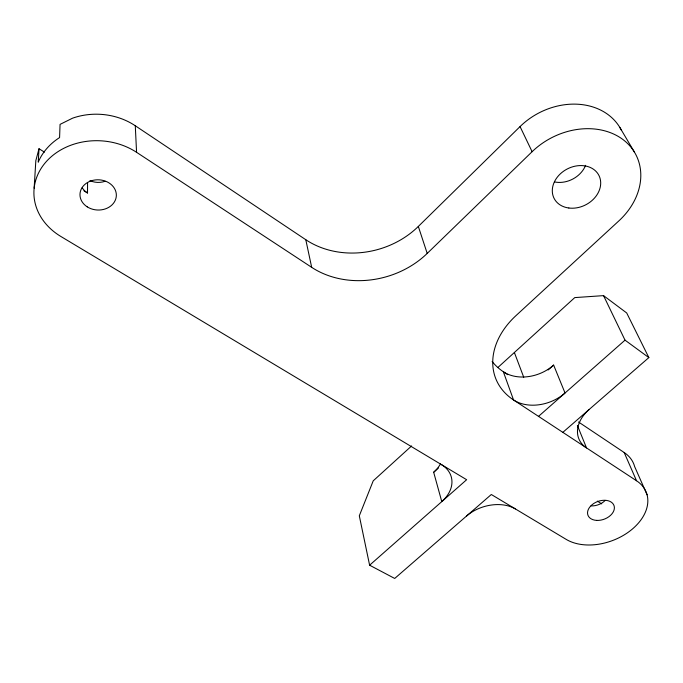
<?xml version="1.0" encoding="UTF-8"?>
<svg xmlns="http://www.w3.org/2000/svg" width="683" height="683" viewBox="0 0 683 683"><rect width="100%" height="100%" fill="white"/><g stroke="black" fill="none" stroke-linecap="round" stroke-linejoin="round"><path stroke-width="1.02" d="M83.932 190.745L87.518 192.99L87.569 182.515M44.421 152.13L39.025 148.723L38.239 162.178C42.466 152.002 50.311 143.447 59.583 137.582L60.061 124.383L72.637 118.15A61.914 52.113 3.5 0 1 135.285 125.757L305.796 239.724A82.515 69.649 -15.5 0 0 418.329 226.44L520.053 126.586A65.372 53.146 -27.9 0 1 621.265 130.001M34.15 188.158L35.832 160.625L39.025 148.723M369.614 565.208L466.643 479.714L60.941 236.523A63.724 52.975 2.6 0 1 46.35 161.521A63.724 52.975 2.6 0 1 136.566 152.309L311.679 267.343A84.829 70.605 -15.6 0 0 427.208 253.419L532.117 151.694A67.165 53.82 -27.4 0 1 624.057 140.399A67.165 53.82 -27.4 0 1 618.883 220.874L515.878 315.725A76.701 57.116 -22.3 0 0 513.548 399.965L636.539 480.764A48.664 32.972 -20.5 0 1 632.04 529.325A48.664 32.972 -20.5 0 1 566.198 539.391L491.316 494.501L394.706 578.458L369.614 565.208L359.309 515.802L373.225 480.832L411.601 445.948M497.881 367.497L574.762 297.6L603.541 295.628L626.704 312.968L648.85 357.602L562.843 432.348M441.312 464.525A36.344 25.894 -15 0 1 441.781 501.612L433.671 472.269L438.358 468.077M548.159 369.973L553.631 365.089L565.037 393.007A37.941 28.08 -20.8 0 1 513.548 399.965L503.337 371.748A74.806 56.646 -22.5 0 1 492.144 361.486M538.52 416.374L625.022 340.151L603.541 295.628M597.326 501.117L601.706 503.883M507.708 374.668L503.337 371.748A37.01 27.866 -20.9 0 0 553.631 365.089M578.518 421.992L624.185 452.522A47.571 32.852 -20.6 0 1 634.618 466.523L647.083 494.799M625.022 340.151L648.85 357.602M619.805 127.397L634.447 152.138M520.053 126.586L532.117 151.694M624.185 452.522L636.539 480.764M577.383 425.492L586.526 447.911A36.532 25.86 -22.2 0 1 589.216 409.424M514.376 352.505L523.733 377.247M418.329 226.44L427.208 253.419M305.796 239.724L311.679 267.343M135.285 125.757L136.566 152.309M466.574 516.006A34.961 23.99 -17 0 1 515.375 508.92M605.223 500.391A13.745 9.4 -20.5 0 1 591.06 505.898M585.613 165.32A24.503 19.918 -27.9 0 1 554.639 181.943M105.054 181.294A17.681 14.881 3.5 0 1 89.943 180.636M87.518 192.99A17.937 15 3 0 1 82.208 187.757M440.578 463.74A35.49 25.749 -14.9 0 1 433.671 472.269M596.643 520.395A13.899 9.417 -20.5 0 0 614.137 505.949A13.899 9.417 -20.5 0 0 592.101 504.703A13.899 9.417 -20.5 0 0 596.643 520.395M87.262 206.881A18.202 15.128 2.5 0 0 116.221 196.96A18.202 15.128 2.5 0 0 90.993 180.91A18.202 15.128 2.5 0 0 87.262 206.881M568.854 208.008A25.177 20.166 -27.4 0 0 600.212 178.929A25.177 20.166 -27.4 0 0 560.427 173.755A25.177 20.166 -27.4 0 0 568.854 208.008"/></g></svg>
